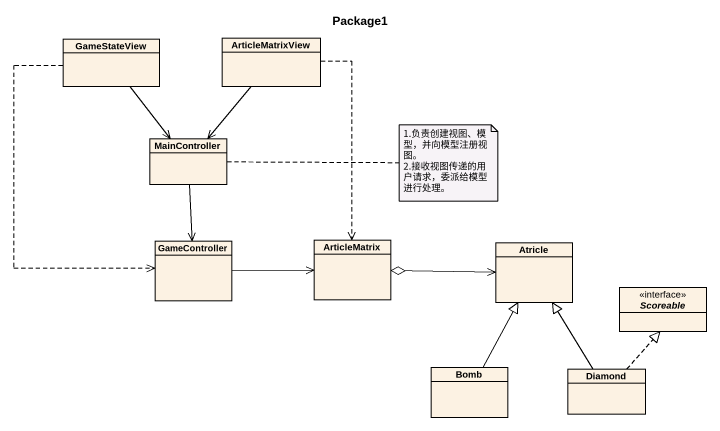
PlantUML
@startuml
title Package1
hide circle
hide empty members
class GameStateView
class ArticleMatrixView
class MainController
class GameController
class ArticleMatrix
class Atricle
interface Scoreable <<interface>>
class Bomb
class "Diamond" as Diamond_
GameStateView --> MainController
GameStateView ..> GameController
ArticleMatrixView --> MainController
ArticleMatrixView ..> ArticleMatrix
MainController --> GameController
GameController -right-> ArticleMatrix
Atricle <-left-o ArticleMatrix
Bomb -up-|> Atricle
Diamond_ -up-|> Atricle
Diamond_ .up.|> Scoreable
note right of MainController
  1.负责创建视图、模型，并向模型注册视图。
  2.接收视图传递的用户请求，委派给模型进行处理。
end note
@enduml
